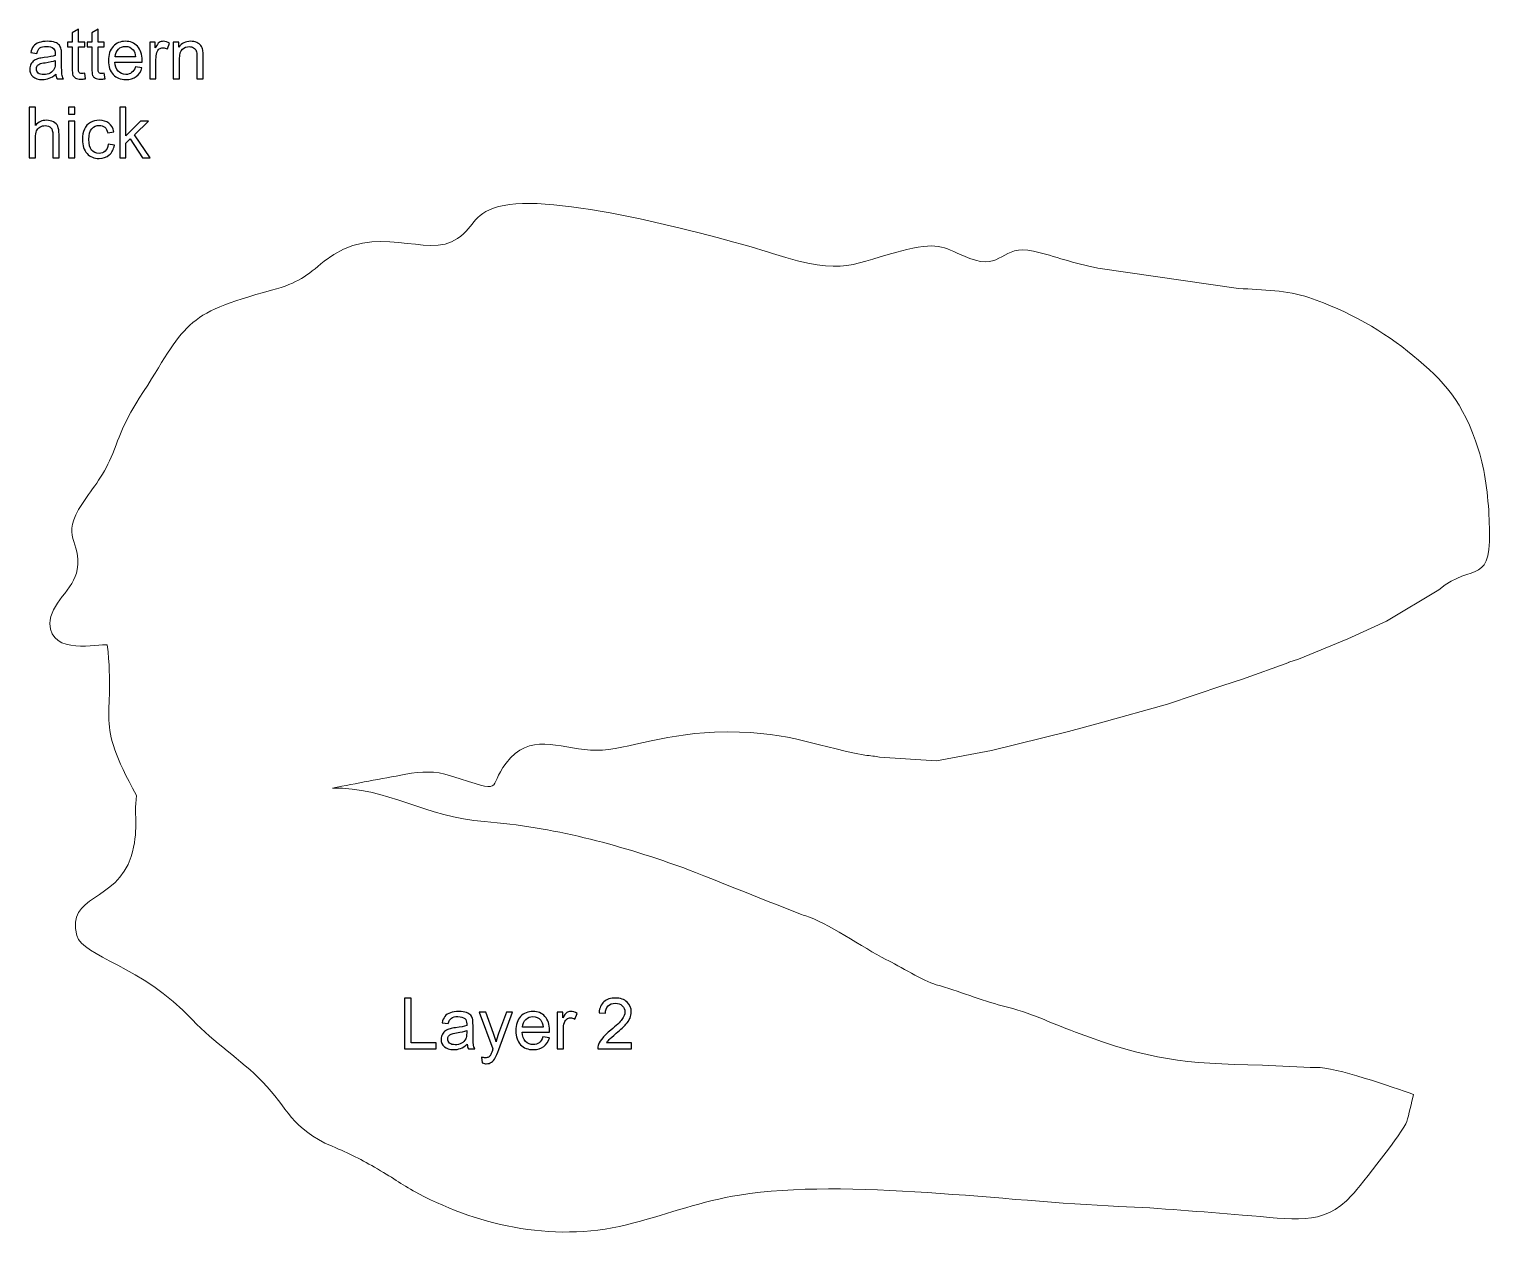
# Model space of a CAD drawing. Header units: millimetres. Extents: x -870 to 610, y 34 to 322.
# Drawn here: x -539.1 to -407.7, y 203.7 to 312.7 of the extents above; entities that cross this region are included whole.
import ezdxf

# ---------------------------------------------------------------- set-up
doc = ezdxf.new("R2010")
doc.units = ezdxf.units.MM
doc.header["$MEASUREMENT"] = 0
doc.layers.add('Layer 1', color=7, linetype='Continuous')

msp = doc.modelspace()

# ---------------------------------------------------------------- linework, layer by layer
at = {"layer": 'Layer 1'}
for points, knots in [([(-536.7029, 308.7039), (-536.9104, 308.5271), (-537.1104, 308.4033), (-537.302, 308.3303), (-537.302, 308.3303), (-537.4935, 308.2572), (-537.6988, 308.2212), (-537.919, 308.2212), (-537.919, 308.2212), (-538.2809, 308.2212), (-538.5593, 308.3091), (-538.754, 308.4858), (-538.754, 308.4858), (-538.9487, 308.6615), (-539.0461, 308.8869), (-539.0461, 309.1611), (-539.0461, 309.1611), (-539.0461, 309.3219), (-539.0091, 309.469), (-538.936, 309.6024), (-538.936, 309.6024), (-538.8619, 309.7357), (-538.7656, 309.8416), (-538.6471, 309.922), (-538.6471, 309.922), (-538.5275, 310.0024), (-538.3942, 310.0638), (-538.2449, 310.1051), (-538.2449, 310.1051), (-538.1349, 310.1337), (-537.9687, 310.1612), (-537.7475, 310.1887), (-537.7475, 310.1887), (-537.2967, 310.2416), (-536.9633, 310.3062), (-536.7506, 310.3803), (-536.7506, 310.3803), (-536.7485, 310.4565), (-536.7474, 310.5051), (-536.7474, 310.5252), (-536.7474, 310.5252), (-536.7474, 310.7517), (-536.8003, 310.9115), (-536.9061, 311.0047), (-536.9061, 311.0047), (-537.049, 311.1306), (-537.2617, 311.1931), (-537.5433, 311.1931), (-537.5433, 311.1931), (-537.8068, 311.1931), (-538.0015, 311.1465), (-538.1264, 311.0544), (-538.1264, 311.0544), (-538.2523, 310.9623), (-538.3444, 310.7994), (-538.4047, 310.5644), (-538.4047, 310.5644), (-538.4047, 310.5644), (-538.9508, 310.6406), (-538.9508, 310.6406), (-538.9508, 310.6406), (-538.9011, 310.8745), (-538.8196, 311.0639), (-538.7053, 311.2079), (-538.7053, 311.2079), (-538.591, 311.3518), (-538.4259, 311.4619), (-538.21, 311.5402), (-538.21, 311.5402), (-537.9952, 311.6174), (-537.7443, 311.6566), (-537.4607, 311.6566), (-537.4607, 311.6566), (-537.1792, 311.6566), (-536.9495, 311.6238), (-536.7728, 311.5571), (-536.7728, 311.5571), (-536.5971, 311.4904), (-536.4669, 311.4079), (-536.3844, 311.3074), (-536.3844, 311.3074), (-536.3018, 311.2068), (-536.2436, 311.0798), (-536.2098, 310.9264), (-536.2098, 310.9264), (-536.1918, 310.8311), (-536.1822, 310.6597), (-536.1822, 310.4131), (-536.1822, 310.4131), (-536.1822, 310.4131), (-536.1822, 309.6722), (-536.1822, 309.6722), (-536.1822, 309.6722), (-536.1822, 309.1547), (-536.1706, 308.8277), (-536.1473, 308.689), (-536.1473, 308.689), (-536.1251, 308.5504), (-536.0785, 308.4181), (-536.0108, 308.2911), (-536.0108, 308.2911), (-536.0108, 308.2911), (-536.595, 308.2911), (-536.595, 308.2911), (-536.595, 308.2911), (-536.6511, 308.4086), (-536.6871, 308.5462), (-536.7029, 308.7039)], [0, 0, 0, 0, 0.03571429, 0.03571429, 0.03571429, 0.03571429, 0.07142857, 0.07142857, 0.07142857, 0.07142857, 0.10714286, 0.10714286, 0.10714286, 0.10714286, 0.14285714, 0.14285714, 0.14285714, 0.14285714, 0.17857143, 0.17857143, 0.17857143, 0.17857143, 0.21428571, 0.21428571, 0.21428571, 0.21428571, 0.25, 0.25, 0.25, 0.25, 0.28571429, 0.28571429, 0.28571429, 0.28571429, 0.32142857, 0.32142857, 0.32142857, 0.32142857, 0.35714286, 0.35714286, 0.35714286, 0.35714286, 0.39285714, 0.39285714, 0.39285714, 0.39285714, 0.42857143, 0.42857143, 0.42857143, 0.42857143, 0.46428571, 0.46428571, 0.46428571, 0.46428571, 0.5, 0.5, 0.5, 0.5, 0.53571429, 0.53571429, 0.53571429, 0.53571429, 0.57142857, 0.57142857, 0.57142857, 0.57142857, 0.60714286, 0.60714286, 0.60714286, 0.60714286, 0.64285714, 0.64285714, 0.64285714, 0.64285714, 0.67857143, 0.67857143, 0.67857143, 0.67857143, 0.71428571, 0.71428571, 0.71428571, 0.71428571, 0.75, 0.75, 0.75, 0.75, 0.78571429, 0.78571429, 0.78571429, 0.78571429, 0.82142857, 0.82142857, 0.82142857, 0.82142857, 0.85714286, 0.85714286, 0.85714286, 0.85714286, 0.89285714, 0.89285714, 0.89285714, 0.89285714, 0.92857143, 0.92857143, 0.92857143, 0.92857143, 1, 1, 1, 1]), ([(-534.111, 308.7896), (-534.111, 308.7896), (-534.0348, 308.2964), (-534.0348, 308.2964), (-534.0348, 308.2964), (-534.1915, 308.2636), (-534.3322, 308.2466), (-534.455, 308.2466), (-534.455, 308.2466), (-534.6571, 308.2466), (-534.8138, 308.2784), (-534.926, 308.343), (-534.926, 308.343), (-535.0371, 308.4075), (-535.1154, 308.4911), (-535.1609, 308.5959), (-535.1609, 308.5959), (-535.2064, 308.7007), (-535.2286, 308.9208), (-535.2286, 309.2563), (-535.2286, 309.2563), (-535.2286, 309.2563), (-535.2286, 311.155), (-535.2286, 311.155), (-535.2286, 311.155), (-535.2286, 311.155), (-535.6414, 311.155), (-535.6414, 311.155), (-535.6414, 311.155), (-535.6414, 311.155), (-535.6414, 311.5868), (-535.6414, 311.5868), (-535.6414, 311.5868), (-535.6414, 311.5868), (-535.2286, 311.5868), (-535.2286, 311.5868), (-535.2286, 311.5868), (-535.2286, 311.5868), (-535.2286, 312.4017), (-535.2286, 312.4017), (-535.2286, 312.4017), (-535.2286, 312.4017), (-534.6698, 312.7372), (-534.6698, 312.7372), (-534.6698, 312.7372), (-534.6698, 312.7372), (-534.6698, 311.5868), (-534.6698, 311.5868), (-534.6698, 311.5868), (-534.6698, 311.5868), (-534.111, 311.5868), (-534.111, 311.5868), (-534.111, 311.5868), (-534.111, 311.5868), (-534.111, 311.155), (-534.111, 311.155), (-534.111, 311.155), (-534.111, 311.155), (-534.6698, 311.155), (-534.6698, 311.155), (-534.6698, 311.155), (-534.6698, 311.155), (-534.6698, 309.2246), (-534.6698, 309.2246), (-534.6698, 309.2246), (-534.6698, 309.0647), (-534.6603, 308.9621), (-534.6402, 308.9166), (-534.6402, 308.9166), (-534.6212, 308.8711), (-534.5894, 308.8351), (-534.545, 308.8076), (-534.545, 308.8076), (-534.5005, 308.7811), (-534.437, 308.7674), (-534.3545, 308.7674), (-534.3545, 308.7674), (-534.2931, 308.7674), (-534.2116, 308.7748), (-534.111, 308.7896)], [0, 0, 0, 0, 0.04761905, 0.04761905, 0.04761905, 0.04761905, 0.0952381, 0.0952381, 0.0952381, 0.0952381, 0.14285714, 0.14285714, 0.14285714, 0.14285714, 0.19047619, 0.19047619, 0.19047619, 0.19047619, 0.23809524, 0.23809524, 0.23809524, 0.23809524, 0.28571429, 0.28571429, 0.28571429, 0.28571429, 0.33333333, 0.33333333, 0.33333333, 0.33333333, 0.38095238, 0.38095238, 0.38095238, 0.38095238, 0.42857143, 0.42857143, 0.42857143, 0.42857143, 0.47619048, 0.47619048, 0.47619048, 0.47619048, 0.52380952, 0.52380952, 0.52380952, 0.52380952, 0.57142857, 0.57142857, 0.57142857, 0.57142857, 0.61904762, 0.61904762, 0.61904762, 0.61904762, 0.66666667, 0.66666667, 0.66666667, 0.66666667, 0.71428571, 0.71428571, 0.71428571, 0.71428571, 0.76190476, 0.76190476, 0.76190476, 0.76190476, 0.80952381, 0.80952381, 0.80952381, 0.80952381, 0.85714286, 0.85714286, 0.85714286, 0.85714286, 0.9047619, 0.9047619, 0.9047619, 0.9047619, 1, 1, 1, 1]), ([(-532.3468, 308.7896), (-532.3468, 308.7896), (-532.2706, 308.2964), (-532.2706, 308.2964), (-532.2706, 308.2964), (-532.4273, 308.2636), (-532.568, 308.2466), (-532.6908, 308.2466), (-532.6908, 308.2466), (-532.8929, 308.2466), (-533.0496, 308.2784), (-533.1618, 308.343), (-533.1618, 308.343), (-533.2729, 308.4075), (-533.3512, 308.4911), (-533.3967, 308.5959), (-533.3967, 308.5959), (-533.4422, 308.7007), (-533.4644, 308.9208), (-533.4644, 309.2563), (-533.4644, 309.2563), (-533.4644, 309.2563), (-533.4644, 311.155), (-533.4644, 311.155), (-533.4644, 311.155), (-533.4644, 311.155), (-533.8772, 311.155), (-533.8772, 311.155), (-533.8772, 311.155), (-533.8772, 311.155), (-533.8772, 311.5868), (-533.8772, 311.5868), (-533.8772, 311.5868), (-533.8772, 311.5868), (-533.4644, 311.5868), (-533.4644, 311.5868), (-533.4644, 311.5868), (-533.4644, 311.5868), (-533.4644, 312.4017), (-533.4644, 312.4017), (-533.4644, 312.4017), (-533.4644, 312.4017), (-532.9056, 312.7372), (-532.9056, 312.7372), (-532.9056, 312.7372), (-532.9056, 312.7372), (-532.9056, 311.5868), (-532.9056, 311.5868), (-532.9056, 311.5868), (-532.9056, 311.5868), (-532.3468, 311.5868), (-532.3468, 311.5868), (-532.3468, 311.5868), (-532.3468, 311.5868), (-532.3468, 311.155), (-532.3468, 311.155), (-532.3468, 311.155), (-532.3468, 311.155), (-532.9056, 311.155), (-532.9056, 311.155), (-532.9056, 311.155), (-532.9056, 311.155), (-532.9056, 309.2246), (-532.9056, 309.2246), (-532.9056, 309.2246), (-532.9056, 309.0647), (-532.8961, 308.9621), (-532.876, 308.9166), (-532.876, 308.9166), (-532.857, 308.8711), (-532.8252, 308.8351), (-532.7808, 308.8076), (-532.7808, 308.8076), (-532.7363, 308.7811), (-532.6728, 308.7674), (-532.5903, 308.7674), (-532.5903, 308.7674), (-532.5289, 308.7674), (-532.4474, 308.7748), (-532.3468, 308.7896)], [0, 0, 0, 0, 0.04761905, 0.04761905, 0.04761905, 0.04761905, 0.0952381, 0.0952381, 0.0952381, 0.0952381, 0.14285714, 0.14285714, 0.14285714, 0.14285714, 0.19047619, 0.19047619, 0.19047619, 0.19047619, 0.23809524, 0.23809524, 0.23809524, 0.23809524, 0.28571429, 0.28571429, 0.28571429, 0.28571429, 0.33333333, 0.33333333, 0.33333333, 0.33333333, 0.38095238, 0.38095238, 0.38095238, 0.38095238, 0.42857143, 0.42857143, 0.42857143, 0.42857143, 0.47619048, 0.47619048, 0.47619048, 0.47619048, 0.52380952, 0.52380952, 0.52380952, 0.52380952, 0.57142857, 0.57142857, 0.57142857, 0.57142857, 0.61904762, 0.61904762, 0.61904762, 0.61904762, 0.66666667, 0.66666667, 0.66666667, 0.66666667, 0.71428571, 0.71428571, 0.71428571, 0.71428571, 0.76190476, 0.76190476, 0.76190476, 0.76190476, 0.80952381, 0.80952381, 0.80952381, 0.80952381, 0.85714286, 0.85714286, 0.85714286, 0.85714286, 0.9047619, 0.9047619, 0.9047619, 0.9047619, 1, 1, 1, 1]), ([(-529.5476, 309.3579), (-529.5476, 309.3579), (-528.9697, 309.2817), (-528.9697, 309.2817), (-528.9697, 309.2817), (-529.0597, 308.9462), (-529.228, 308.6848), (-529.4735, 308.4996), (-529.4735, 308.4996), (-529.719, 308.3144), (-530.0323, 308.2212), (-530.4144, 308.2212), (-530.4144, 308.2212), (-530.8949, 308.2212), (-531.2759, 308.3694), (-531.5574, 308.6658), (-531.5574, 308.6658), (-531.8389, 308.961), (-531.9796, 309.377), (-531.9796, 309.9114), (-531.9796, 309.9114), (-531.9796, 310.4639), (-531.8378, 310.8935), (-531.5531, 311.1983), (-531.5531, 311.1983), (-531.2684, 311.5042), (-530.8991, 311.6566), (-530.4451, 311.6566), (-530.4451, 311.6566), (-530.0059, 311.6566), (-529.6471, 311.5074), (-529.3687, 311.2079), (-529.3687, 311.2079), (-529.0904, 310.9084), (-528.9507, 310.4871), (-528.9507, 309.9442), (-528.9507, 309.9442), (-528.9507, 309.9114), (-528.9518, 309.8617), (-528.9539, 309.7961), (-528.9539, 309.7961), (-528.9539, 309.7961), (-531.4081, 309.7961), (-531.4081, 309.7961), (-531.4081, 309.7961), (-531.387, 309.4352), (-531.2854, 309.1579), (-531.1012, 308.9663), (-531.1012, 308.9663), (-530.9181, 308.7748), (-530.6885, 308.6785), (-530.4144, 308.6785), (-530.4144, 308.6785), (-530.2101, 308.6785), (-530.0355, 308.7324), (-529.8916, 308.8404), (-529.8916, 308.8404), (-529.7466, 308.9483), (-529.6323, 309.1208), (-529.5476, 309.3579)], [0, 0, 0, 0, 0.0625, 0.0625, 0.0625, 0.0625, 0.125, 0.125, 0.125, 0.125, 0.1875, 0.1875, 0.1875, 0.1875, 0.25, 0.25, 0.25, 0.25, 0.3125, 0.3125, 0.3125, 0.3125, 0.375, 0.375, 0.375, 0.375, 0.4375, 0.4375, 0.4375, 0.4375, 0.5, 0.5, 0.5, 0.5, 0.5625, 0.5625, 0.5625, 0.5625, 0.625, 0.625, 0.625, 0.625, 0.6875, 0.6875, 0.6875, 0.6875, 0.75, 0.75, 0.75, 0.75, 0.8125, 0.8125, 0.8125, 0.8125, 0.875, 0.875, 0.875, 0.875, 1, 1, 1, 1]), ([(-528.2701, 308.2911), (-528.2701, 308.2911), (-528.2701, 311.5868), (-528.2701, 311.5868), (-528.2701, 311.5868), (-528.2701, 311.5868), (-527.7685, 311.5868), (-527.7685, 311.5868), (-527.7685, 311.5868), (-527.7685, 311.5868), (-527.7685, 311.0819), (-527.7685, 311.0819), (-527.7685, 311.0819), (-527.6404, 311.3158), (-527.5219, 311.4703), (-527.4129, 311.5444), (-527.4129, 311.5444), (-527.3039, 311.6196), (-527.1843, 311.6566), (-527.0541, 311.6566), (-527.0541, 311.6566), (-526.8657, 311.6566), (-526.6742, 311.5973), (-526.4794, 311.4799), (-526.4794, 311.4799), (-526.4794, 311.4799), (-526.6784, 310.9645), (-526.6784, 310.9645), (-526.6784, 310.9645), (-526.8139, 311.0407), (-526.9493, 311.0788), (-527.0848, 311.0788), (-527.0848, 311.0788), (-527.2065, 311.0788), (-527.3155, 311.0417), (-527.4118, 310.9687), (-527.4118, 310.9687), (-527.5081, 310.8957), (-527.5769, 310.7941), (-527.6182, 310.6639), (-527.6182, 310.6639), (-527.6807, 310.466), (-527.7113, 310.249), (-527.7113, 310.013), (-527.7113, 310.013), (-527.7113, 310.013), (-527.7113, 308.2911), (-527.7113, 308.2911), (-527.7113, 308.2911), (-527.7113, 308.2911), (-528.2701, 308.2911), (-528.2701, 308.2911)], [0, 0, 0, 0, 0.07142857, 0.07142857, 0.07142857, 0.07142857, 0.14285714, 0.14285714, 0.14285714, 0.14285714, 0.21428571, 0.21428571, 0.21428571, 0.21428571, 0.28571429, 0.28571429, 0.28571429, 0.28571429, 0.35714286, 0.35714286, 0.35714286, 0.35714286, 0.42857143, 0.42857143, 0.42857143, 0.42857143, 0.5, 0.5, 0.5, 0.5, 0.57142857, 0.57142857, 0.57142857, 0.57142857, 0.64285714, 0.64285714, 0.64285714, 0.64285714, 0.71428571, 0.71428571, 0.71428571, 0.71428571, 0.78571429, 0.78571429, 0.78571429, 0.78571429, 0.85714286, 0.85714286, 0.85714286, 0.85714286, 1, 1, 1, 1]), ([(-526.1492, 308.2911), (-526.1492, 308.2911), (-526.1492, 311.5868), (-526.1492, 311.5868), (-526.1492, 311.5868), (-526.1492, 311.5868), (-525.6475, 311.5868), (-525.6475, 311.5868), (-525.6475, 311.5868), (-525.6475, 311.5868), (-525.6475, 311.119), (-525.6475, 311.119), (-525.6475, 311.119), (-525.4062, 311.4777), (-525.057, 311.6566), (-524.6009, 311.6566), (-524.6009, 311.6566), (-524.4019, 311.6566), (-524.2199, 311.6206), (-524.0537, 311.5497), (-524.0537, 311.5497), (-523.8875, 311.4788), (-523.7627, 311.3846), (-523.6801, 311.2693), (-523.6801, 311.2693), (-523.5976, 311.1539), (-523.5393, 311.0163), (-523.5065, 310.8576), (-523.5065, 310.8576), (-523.4864, 310.7538), (-523.4758, 310.5729), (-523.4758, 310.3146), (-523.4758, 310.3146), (-523.4758, 310.3146), (-523.4758, 308.2911), (-523.4758, 308.2911), (-523.4758, 308.2911), (-523.4758, 308.2911), (-524.0346, 308.2911), (-524.0346, 308.2911), (-524.0346, 308.2911), (-524.0346, 308.2911), (-524.0346, 310.2935), (-524.0346, 310.2935), (-524.0346, 310.2935), (-524.0346, 310.521), (-524.0558, 310.6914), (-524.0992, 310.8036), (-524.0992, 310.8036), (-524.1426, 310.9158), (-524.2199, 311.0057), (-524.3299, 311.0735), (-524.3299, 311.0735), (-524.44, 311.1401), (-524.5702, 311.174), (-524.7183, 311.174), (-524.7183, 311.174), (-524.9554, 311.174), (-525.1597, 311.0989), (-525.3322, 310.9475), (-525.3322, 310.9475), (-525.5047, 310.7972), (-525.5904, 310.5104), (-525.5904, 310.0892), (-525.5904, 310.0892), (-525.5904, 310.0892), (-525.5904, 308.2911), (-525.5904, 308.2911), (-525.5904, 308.2911), (-525.5904, 308.2911), (-526.1492, 308.2911), (-526.1492, 308.2911)], [0, 0, 0, 0, 0.05263158, 0.05263158, 0.05263158, 0.05263158, 0.10526316, 0.10526316, 0.10526316, 0.10526316, 0.15789474, 0.15789474, 0.15789474, 0.15789474, 0.21052632, 0.21052632, 0.21052632, 0.21052632, 0.26315789, 0.26315789, 0.26315789, 0.26315789, 0.31578947, 0.31578947, 0.31578947, 0.31578947, 0.36842105, 0.36842105, 0.36842105, 0.36842105, 0.42105263, 0.42105263, 0.42105263, 0.42105263, 0.47368421, 0.47368421, 0.47368421, 0.47368421, 0.52631579, 0.52631579, 0.52631579, 0.52631579, 0.57894737, 0.57894737, 0.57894737, 0.57894737, 0.63157895, 0.63157895, 0.63157895, 0.63157895, 0.68421053, 0.68421053, 0.68421053, 0.68421053, 0.73684211, 0.73684211, 0.73684211, 0.73684211, 0.78947368, 0.78947368, 0.78947368, 0.78947368, 0.84210526, 0.84210526, 0.84210526, 0.84210526, 0.89473684, 0.89473684, 0.89473684, 0.89473684, 1, 1, 1, 1]), ([(-531.3764, 310.2533), (-531.3764, 310.2533), (-529.5412, 310.2533), (-529.5412, 310.2533), (-529.5412, 310.2533), (-529.5656, 310.5305), (-529.6365, 310.738), (-529.7519, 310.8766), (-529.7519, 310.8766), (-529.9286, 311.0915), (-530.1593, 311.1994), (-530.4419, 311.1994), (-530.4419, 311.1994), (-530.698, 311.1994), (-530.9128, 311.1137), (-531.0875, 310.9422), (-531.0875, 310.9422), (-531.261, 310.7708), (-531.3573, 310.5411), (-531.3764, 310.2533)], [0, 0, 0, 0, 0.16666667, 0.16666667, 0.16666667, 0.16666667, 0.33333333, 0.33333333, 0.33333333, 0.33333333, 0.5, 0.5, 0.5, 0.5, 0.66666667, 0.66666667, 0.66666667, 0.66666667, 1, 1, 1, 1]), ([(-536.7474, 309.9421), (-536.9506, 309.8596), (-537.2554, 309.7897), (-537.6618, 309.7326), (-537.6618, 309.7326), (-537.8925, 309.6997), (-538.0555, 309.6627), (-538.1507, 309.6214), (-538.1507, 309.6214), (-538.246, 309.5802), (-538.319, 309.5198), (-538.3709, 309.4415), (-538.3709, 309.4415), (-538.4227, 309.3621), (-538.4492, 309.2743), (-538.4492, 309.1769), (-538.4492, 309.1769), (-538.4492, 309.0298), (-538.3931, 308.906), (-538.2799, 308.8076), (-538.2799, 308.8076), (-538.1666, 308.7091), (-538.0015, 308.6594), (-537.7846, 308.6594), (-537.7846, 308.6594), (-537.5697, 308.6594), (-537.3782, 308.706), (-537.2099, 308.8002), (-537.2099, 308.8002), (-537.0427, 308.8933), (-536.9188, 309.0214), (-536.8405, 309.1833), (-536.8405, 309.1833), (-536.7802, 309.3092), (-536.7506, 309.4944), (-536.7506, 309.7389), (-536.7506, 309.7389), (-536.7506, 309.7389), (-536.7474, 309.9421), (-536.7474, 309.9421)], [0, 0, 0, 0, 0.09090909, 0.09090909, 0.09090909, 0.09090909, 0.18181818, 0.18181818, 0.18181818, 0.18181818, 0.27272727, 0.27272727, 0.27272727, 0.27272727, 0.36363636, 0.36363636, 0.36363636, 0.36363636, 0.45454545, 0.45454545, 0.45454545, 0.45454545, 0.54545455, 0.54545455, 0.54545455, 0.54545455, 0.63636364, 0.63636364, 0.63636364, 0.63636364, 0.72727273, 0.72727273, 0.72727273, 0.72727273, 0.81818182, 0.81818182, 0.81818182, 0.81818182, 1, 1, 1, 1]), ([(-539.0864, 301.1972), (-539.0864, 301.1972), (-539.0864, 305.7438), (-539.0864, 305.7438), (-539.0864, 305.7438), (-539.0864, 305.7438), (-538.5276, 305.7438), (-538.5276, 305.7438), (-538.5276, 305.7438), (-538.5276, 305.7438), (-538.5276, 304.1076), (-538.5276, 304.1076), (-538.5276, 304.1076), (-538.2683, 304.4114), (-537.9413, 304.5627), (-537.5455, 304.5627), (-537.5455, 304.5627), (-537.3031, 304.5627), (-537.0925, 304.5151), (-536.9126, 304.4188), (-536.9126, 304.4188), (-536.7337, 304.3225), (-536.6057, 304.1902), (-536.5284, 304.0208), (-536.5284, 304.0208), (-536.4511, 303.8515), (-536.413, 303.6049), (-536.413, 303.2832), (-536.413, 303.2832), (-536.413, 303.2832), (-536.413, 301.1972), (-536.413, 301.1972), (-536.413, 301.1972), (-536.413, 301.1972), (-536.9718, 301.1972), (-536.9718, 301.1972), (-536.9718, 301.1972), (-536.9718, 301.1972), (-536.9718, 303.2811), (-536.9718, 303.2811), (-536.9718, 303.2811), (-536.9718, 303.5594), (-537.0322, 303.7626), (-537.1518, 303.8896), (-537.1518, 303.8896), (-537.2724, 304.0166), (-537.4417, 304.0801), (-537.6619, 304.0801), (-537.6619, 304.0801), (-537.8259, 304.0801), (-537.9804, 304.0378), (-538.1254, 303.952), (-538.1254, 303.952), (-538.2704, 303.8663), (-538.3731, 303.7499), (-538.4355, 303.6028), (-538.4355, 303.6028), (-538.4969, 303.4567), (-538.5276, 303.2546), (-538.5276, 302.9964), (-538.5276, 302.9964), (-538.5276, 302.9964), (-538.5276, 301.1972), (-538.5276, 301.1972), (-538.5276, 301.1972), (-538.5276, 301.1972), (-539.0864, 301.1972), (-539.0864, 301.1972)], [0, 0, 0, 0, 0.05555556, 0.05555556, 0.05555556, 0.05555556, 0.11111111, 0.11111111, 0.11111111, 0.11111111, 0.16666667, 0.16666667, 0.16666667, 0.16666667, 0.22222222, 0.22222222, 0.22222222, 0.22222222, 0.27777778, 0.27777778, 0.27777778, 0.27777778, 0.33333333, 0.33333333, 0.33333333, 0.33333333, 0.38888889, 0.38888889, 0.38888889, 0.38888889, 0.44444444, 0.44444444, 0.44444444, 0.44444444, 0.5, 0.5, 0.5, 0.5, 0.55555556, 0.55555556, 0.55555556, 0.55555556, 0.61111111, 0.61111111, 0.61111111, 0.61111111, 0.66666667, 0.66666667, 0.66666667, 0.66666667, 0.72222222, 0.72222222, 0.72222222, 0.72222222, 0.77777778, 0.77777778, 0.77777778, 0.77777778, 0.83333333, 0.83333333, 0.83333333, 0.83333333, 0.88888889, 0.88888889, 0.88888889, 0.88888889, 1, 1, 1, 1]), ([(-535.5547, 305.1088), (-535.5547, 305.1088), (-535.5547, 305.7438), (-535.5547, 305.7438), (-535.5547, 305.7438), (-535.5547, 305.7438), (-534.9959, 305.7438), (-534.9959, 305.7438), (-534.9959, 305.7438), (-534.9959, 305.7438), (-534.9959, 305.1088), (-534.9959, 305.1088), (-534.9959, 305.1088), (-534.9959, 305.1088), (-535.5547, 305.1088), (-535.5547, 305.1088)], [0, 0, 0, 0, 0.2, 0.2, 0.2, 0.2, 0.4, 0.4, 0.4, 0.4, 0.6, 0.6, 0.6, 0.6, 1, 1, 1, 1]), ([(-530.9668, 301.1972), (-530.9668, 301.1972), (-530.9668, 305.7438), (-530.9668, 305.7438), (-530.9668, 305.7438), (-530.9668, 305.7438), (-530.408, 305.7438), (-530.408, 305.7438), (-530.408, 305.7438), (-530.408, 305.7438), (-530.408, 303.1541), (-530.408, 303.1541), (-530.408, 303.1541), (-530.408, 303.1541), (-529.0872, 304.4929), (-529.0872, 304.4929), (-529.0872, 304.4929), (-529.0872, 304.4929), (-528.3654, 304.4929), (-528.3654, 304.4929), (-528.3654, 304.4929), (-528.3654, 304.4929), (-529.6227, 303.2684), (-529.6227, 303.2684), (-529.6227, 303.2684), (-529.6227, 303.2684), (-528.2384, 301.1972), (-528.2384, 301.1972), (-528.2384, 301.1972), (-528.2384, 301.1972), (-528.9263, 301.1972), (-528.9263, 301.1972), (-528.9263, 301.1972), (-528.9263, 301.1972), (-530.0206, 302.881), (-530.0206, 302.881), (-530.0206, 302.881), (-530.0206, 302.881), (-530.408, 302.5042), (-530.408, 302.5042), (-530.408, 302.5042), (-530.408, 302.5042), (-530.408, 301.1972), (-530.408, 301.1972), (-530.408, 301.1972), (-530.408, 301.1972), (-530.9668, 301.1972), (-530.9668, 301.1972)], [0, 0, 0, 0, 0.07692308, 0.07692308, 0.07692308, 0.07692308, 0.15384615, 0.15384615, 0.15384615, 0.15384615, 0.23076923, 0.23076923, 0.23076923, 0.23076923, 0.30769231, 0.30769231, 0.30769231, 0.30769231, 0.38461538, 0.38461538, 0.38461538, 0.38461538, 0.46153846, 0.46153846, 0.46153846, 0.46153846, 0.53846154, 0.53846154, 0.53846154, 0.53846154, 0.61538462, 0.61538462, 0.61538462, 0.61538462, 0.69230769, 0.69230769, 0.69230769, 0.69230769, 0.76923077, 0.76923077, 0.76923077, 0.76923077, 0.84615385, 0.84615385, 0.84615385, 0.84615385, 1, 1, 1, 1]), ([(-535.5547, 301.1972), (-535.5547, 301.1972), (-535.5547, 304.4929), (-535.5547, 304.4929), (-535.5547, 304.4929), (-535.5547, 304.4929), (-534.9959, 304.4929), (-534.9959, 304.4929), (-534.9959, 304.4929), (-534.9959, 304.4929), (-534.9959, 301.1972), (-534.9959, 301.1972), (-534.9959, 301.1972), (-534.9959, 301.1972), (-535.5547, 301.1972), (-535.5547, 301.1972)], [0, 0, 0, 0, 0.2, 0.2, 0.2, 0.2, 0.4, 0.4, 0.4, 0.4, 0.6, 0.6, 0.6, 0.6, 1, 1, 1, 1]), ([(-531.9912, 302.4037), (-531.9912, 302.4037), (-531.4451, 302.3275), (-531.4451, 302.3275), (-531.4451, 302.3275), (-531.5055, 301.9518), (-531.6579, 301.6586), (-531.9045, 301.4459), (-531.9045, 301.4459), (-532.1511, 301.2332), (-532.4548, 301.1273), (-532.8136, 301.1273), (-532.8136, 301.1273), (-533.2634, 301.1273), (-533.6253, 301.2745), (-533.8984, 301.5687), (-533.8984, 301.5687), (-534.1725, 301.8629), (-534.309, 302.2841), (-534.309, 302.8323), (-534.309, 302.8323), (-534.309, 303.1879), (-534.2497, 303.498), (-534.1323, 303.7647), (-534.1323, 303.7647), (-534.0148, 304.0304), (-533.8359, 304.2304), (-533.5946, 304.3627), (-533.5946, 304.3627), (-533.3544, 304.496), (-533.093, 304.5627), (-532.8093, 304.5627), (-532.8093, 304.5627), (-532.4527, 304.5627), (-532.1595, 304.4727), (-531.933, 304.2918), (-531.933, 304.2918), (-531.7055, 304.1108), (-531.5594, 303.8536), (-531.4959, 303.5213), (-531.4959, 303.5213), (-531.4959, 303.5213), (-532.0357, 303.4388), (-532.0357, 303.4388), (-532.0357, 303.4388), (-532.0876, 303.6599), (-532.1786, 303.8261), (-532.3109, 303.9383), (-532.3109, 303.9383), (-532.4421, 304.0494), (-532.6008, 304.1055), (-532.7871, 304.1055), (-532.7871, 304.1055), (-533.0686, 304.1055), (-533.2972, 304.005), (-533.474, 303.8039), (-533.474, 303.8039), (-533.6497, 303.6017), (-533.7375, 303.2842), (-533.7375, 302.8482), (-533.7375, 302.8482), (-533.7375, 302.4058), (-533.6528, 302.0851), (-533.4835, 301.8851), (-533.4835, 301.8851), (-533.3131, 301.6851), (-533.0919, 301.5846), (-532.8199, 301.5846), (-532.8199, 301.5846), (-532.5998, 301.5846), (-532.4167, 301.6512), (-532.2706, 301.7856), (-532.2706, 301.7856), (-532.1235, 301.919), (-532.0304, 302.1254), (-531.9912, 302.4037)], [0, 0, 0, 0, 0.05, 0.05, 0.05, 0.05, 0.1, 0.1, 0.1, 0.1, 0.15, 0.15, 0.15, 0.15, 0.2, 0.2, 0.2, 0.2, 0.25, 0.25, 0.25, 0.25, 0.3, 0.3, 0.3, 0.3, 0.35, 0.35, 0.35, 0.35, 0.4, 0.4, 0.4, 0.4, 0.45, 0.45, 0.45, 0.45, 0.5, 0.5, 0.5, 0.5, 0.55, 0.55, 0.55, 0.55, 0.6, 0.6, 0.6, 0.6, 0.65, 0.65, 0.65, 0.65, 0.7, 0.7, 0.7, 0.7, 0.75, 0.75, 0.75, 0.75, 0.8, 0.8, 0.8, 0.8, 0.85, 0.85, 0.85, 0.85, 0.9, 0.9, 0.9, 0.9, 1, 1, 1, 1]), ([(-505.3984, 221.1551), (-505.3984, 221.1551), (-505.3984, 225.7017), (-505.3984, 225.7017), (-505.3984, 225.7017), (-505.3984, 225.7017), (-504.7952, 225.7017), (-504.7952, 225.7017), (-504.7952, 225.7017), (-504.7952, 225.7017), (-504.7952, 221.6885), (-504.7952, 221.6885), (-504.7952, 221.6885), (-504.7952, 221.6885), (-502.56, 221.6885), (-502.56, 221.6885), (-502.56, 221.6885), (-502.56, 221.6885), (-502.56, 221.1551), (-502.56, 221.1551), (-502.56, 221.1551), (-502.56, 221.1551), (-505.3984, 221.1551), (-505.3984, 221.1551)], [0, 0, 0, 0, 0.14285714, 0.14285714, 0.14285714, 0.14285714, 0.28571429, 0.28571429, 0.28571429, 0.28571429, 0.42857143, 0.42857143, 0.42857143, 0.42857143, 0.57142857, 0.57142857, 0.57142857, 0.57142857, 0.71428571, 0.71428571, 0.71428571, 0.71428571, 1, 1, 1, 1]), ([(-485.019, 221.6885), (-485.019, 221.6885), (-485.019, 221.1551), (-485.019, 221.1551), (-485.019, 221.1551), (-485.019, 221.1551), (-488.0289, 221.1551), (-488.0289, 221.1551), (-488.0289, 221.1551), (-488.0332, 221.2895), (-488.011, 221.4186), (-487.9633, 221.5435), (-487.9633, 221.5435), (-487.8861, 221.7478), (-487.7622, 221.9499), (-487.5919, 222.1478), (-487.5919, 222.1478), (-487.4215, 222.3457), (-487.178, 222.5743), (-486.8616, 222.8336), (-486.8616, 222.8336), (-486.3695, 223.239), (-486.035, 223.5596), (-485.8604, 223.7967), (-485.8604, 223.7967), (-485.6847, 224.0338), (-485.5969, 224.2581), (-485.5969, 224.4698), (-485.5969, 224.4698), (-485.5969, 224.691), (-485.6763, 224.8773), (-485.835, 225.0297), (-485.835, 225.0297), (-485.9938, 225.181), (-486.2012, 225.2572), (-486.4563, 225.2572), (-486.4563, 225.2572), (-486.7261, 225.2572), (-486.942, 225.1768), (-487.104, 225.0159), (-487.104, 225.0159), (-487.2659, 224.8561), (-487.3474, 224.6338), (-487.3495, 224.3492), (-487.3495, 224.3492), (-487.3495, 224.3492), (-487.921, 224.4063), (-487.921, 224.4063), (-487.921, 224.4063), (-487.8818, 224.8339), (-487.7337, 225.1598), (-487.4776, 225.3842), (-487.4776, 225.3842), (-487.2204, 225.6086), (-486.8764, 225.7208), (-486.4436, 225.7208), (-486.4436, 225.7208), (-486.0075, 225.7208), (-485.6615, 225.6001), (-485.4075, 225.3577), (-485.4075, 225.3577), (-485.1524, 225.1154), (-485.0254, 224.8148), (-485.0254, 224.4571), (-485.0254, 224.4571), (-485.0254, 224.2751), (-485.0624, 224.0962), (-485.1376, 223.9205), (-485.1376, 223.9205), (-485.2117, 223.7438), (-485.3355, 223.5586), (-485.508, 223.3638), (-485.508, 223.3638), (-485.6816, 223.1702), (-485.9684, 222.9024), (-486.3684, 222.5637), (-486.3684, 222.5637), (-486.7039, 222.2822), (-486.9198, 222.0917), (-487.0151, 221.9912), (-487.0151, 221.9912), (-487.1103, 221.8906), (-487.1886, 221.7901), (-487.2511, 221.6885), (-487.2511, 221.6885), (-487.2511, 221.6885), (-485.019, 221.6885), (-485.019, 221.6885)], [0, 0, 0, 0, 0.04347826, 0.04347826, 0.04347826, 0.04347826, 0.08695652, 0.08695652, 0.08695652, 0.08695652, 0.13043478, 0.13043478, 0.13043478, 0.13043478, 0.17391304, 0.17391304, 0.17391304, 0.17391304, 0.2173913, 0.2173913, 0.2173913, 0.2173913, 0.26086957, 0.26086957, 0.26086957, 0.26086957, 0.30434783, 0.30434783, 0.30434783, 0.30434783, 0.34782609, 0.34782609, 0.34782609, 0.34782609, 0.39130435, 0.39130435, 0.39130435, 0.39130435, 0.43478261, 0.43478261, 0.43478261, 0.43478261, 0.47826087, 0.47826087, 0.47826087, 0.47826087, 0.52173913, 0.52173913, 0.52173913, 0.52173913, 0.56521739, 0.56521739, 0.56521739, 0.56521739, 0.60869565, 0.60869565, 0.60869565, 0.60869565, 0.65217391, 0.65217391, 0.65217391, 0.65217391, 0.69565217, 0.69565217, 0.69565217, 0.69565217, 0.73913043, 0.73913043, 0.73913043, 0.73913043, 0.7826087, 0.7826087, 0.7826087, 0.7826087, 0.82608696, 0.82608696, 0.82608696, 0.82608696, 0.86956522, 0.86956522, 0.86956522, 0.86956522, 0.91304348, 0.91304348, 0.91304348, 0.91304348, 1, 1, 1, 1]), ([(-499.7585, 221.5679), (-499.966, 221.3911), (-500.166, 221.2673), (-500.3576, 221.1943), (-500.3576, 221.1943), (-500.5491, 221.1212), (-500.7544, 221.0852), (-500.9746, 221.0852), (-500.9746, 221.0852), (-501.3365, 221.0852), (-501.6149, 221.1731), (-501.8096, 221.3498), (-501.8096, 221.3498), (-502.0043, 221.5255), (-502.1017, 221.7509), (-502.1017, 222.0251), (-502.1017, 222.0251), (-502.1017, 222.1859), (-502.0647, 222.333), (-501.9916, 222.4664), (-501.9916, 222.4664), (-501.9175, 222.5997), (-501.8212, 222.7056), (-501.7027, 222.786), (-501.7027, 222.786), (-501.5831, 222.8664), (-501.4498, 222.9278), (-501.3005, 222.9691), (-501.3005, 222.9691), (-501.1905, 222.9977), (-501.0243, 223.0252), (-500.8031, 223.0527), (-500.8031, 223.0527), (-500.3523, 223.1056), (-500.0189, 223.1702), (-499.8062, 223.2443), (-499.8062, 223.2443), (-499.8041, 223.3205), (-499.803, 223.3691), (-499.803, 223.3892), (-499.803, 223.3892), (-499.803, 223.6157), (-499.8559, 223.7755), (-499.9617, 223.8687), (-499.9617, 223.8687), (-500.1046, 223.9946), (-500.3173, 224.0571), (-500.5989, 224.0571), (-500.5989, 224.0571), (-500.8624, 224.0571), (-501.0571, 224.0105), (-501.182, 223.9184), (-501.182, 223.9184), (-501.3079, 223.8263), (-501.4, 223.6634), (-501.4603, 223.4284), (-501.4603, 223.4284), (-501.4603, 223.4284), (-502.0064, 223.5046), (-502.0064, 223.5046), (-502.0064, 223.5046), (-501.9567, 223.7385), (-501.8752, 223.9279), (-501.7609, 224.0719), (-501.7609, 224.0719), (-501.6466, 224.2158), (-501.4815, 224.3259), (-501.2656, 224.4042), (-501.2656, 224.4042), (-501.0508, 224.4814), (-500.7999, 224.5206), (-500.5163, 224.5206), (-500.5163, 224.5206), (-500.2348, 224.5206), (-500.0051, 224.4878), (-499.8284, 224.4211), (-499.8284, 224.4211), (-499.6527, 224.3544), (-499.5225, 224.2719), (-499.44, 224.1714), (-499.44, 224.1714), (-499.3574, 224.0708), (-499.2992, 223.9438), (-499.2654, 223.7904), (-499.2654, 223.7904), (-499.2474, 223.6951), (-499.2378, 223.5237), (-499.2378, 223.2771), (-499.2378, 223.2771), (-499.2378, 223.2771), (-499.2378, 222.5362), (-499.2378, 222.5362), (-499.2378, 222.5362), (-499.2378, 222.0187), (-499.2262, 221.6917), (-499.2029, 221.553), (-499.2029, 221.553), (-499.1807, 221.4144), (-499.1341, 221.2821), (-499.0664, 221.1551), (-499.0664, 221.1551), (-499.0664, 221.1551), (-499.6506, 221.1551), (-499.6506, 221.1551), (-499.6506, 221.1551), (-499.7067, 221.2726), (-499.7427, 221.4102), (-499.7585, 221.5679)], [0, 0, 0, 0, 0.03571429, 0.03571429, 0.03571429, 0.03571429, 0.07142857, 0.07142857, 0.07142857, 0.07142857, 0.10714286, 0.10714286, 0.10714286, 0.10714286, 0.14285714, 0.14285714, 0.14285714, 0.14285714, 0.17857143, 0.17857143, 0.17857143, 0.17857143, 0.21428571, 0.21428571, 0.21428571, 0.21428571, 0.25, 0.25, 0.25, 0.25, 0.28571429, 0.28571429, 0.28571429, 0.28571429, 0.32142857, 0.32142857, 0.32142857, 0.32142857, 0.35714286, 0.35714286, 0.35714286, 0.35714286, 0.39285714, 0.39285714, 0.39285714, 0.39285714, 0.42857143, 0.42857143, 0.42857143, 0.42857143, 0.46428571, 0.46428571, 0.46428571, 0.46428571, 0.5, 0.5, 0.5, 0.5, 0.53571429, 0.53571429, 0.53571429, 0.53571429, 0.57142857, 0.57142857, 0.57142857, 0.57142857, 0.60714286, 0.60714286, 0.60714286, 0.60714286, 0.64285714, 0.64285714, 0.64285714, 0.64285714, 0.67857143, 0.67857143, 0.67857143, 0.67857143, 0.71428571, 0.71428571, 0.71428571, 0.71428571, 0.75, 0.75, 0.75, 0.75, 0.78571429, 0.78571429, 0.78571429, 0.78571429, 0.82142857, 0.82142857, 0.82142857, 0.82142857, 0.85714286, 0.85714286, 0.85714286, 0.85714286, 0.89285714, 0.89285714, 0.89285714, 0.89285714, 0.92857143, 0.92857143, 0.92857143, 0.92857143, 1, 1, 1, 1]), ([(-498.4049, 219.8883), (-498.4049, 219.8883), (-498.4684, 220.4047), (-498.4684, 220.4047), (-498.4684, 220.4047), (-498.3456, 220.3719), (-498.2398, 220.355), (-498.1488, 220.355), (-498.1488, 220.355), (-498.0239, 220.355), (-497.9244, 220.3762), (-497.8503, 220.4174), (-497.8503, 220.4174), (-497.7752, 220.4587), (-497.7138, 220.5169), (-497.6662, 220.591), (-497.6662, 220.591), (-497.6313, 220.6471), (-497.5741, 220.7857), (-497.4958, 221.008), (-497.4958, 221.008), (-497.4852, 221.0387), (-497.4693, 221.0842), (-497.446, 221.1445), (-497.446, 221.1445), (-497.446, 221.1445), (-498.697, 224.4508), (-498.697, 224.4508), (-498.697, 224.4508), (-498.697, 224.4508), (-498.1001, 224.4508), (-498.1001, 224.4508), (-498.1001, 224.4508), (-498.1001, 224.4508), (-497.4122, 222.5479), (-497.4122, 222.5479), (-497.4122, 222.5479), (-497.3222, 222.3076), (-497.2428, 222.0536), (-497.1719, 221.7869), (-497.1719, 221.7869), (-497.1074, 222.0378), (-497.0312, 222.2854), (-496.9423, 222.5288), (-496.9423, 222.5288), (-496.9423, 222.5288), (-496.2395, 224.4508), (-496.2395, 224.4508), (-496.2395, 224.4508), (-496.2395, 224.4508), (-495.6818, 224.4508), (-495.6818, 224.4508), (-495.6818, 224.4508), (-495.6818, 224.4508), (-496.9275, 221.0979), (-496.9275, 221.0979), (-496.9275, 221.0979), (-497.0619, 220.7371), (-497.1666, 220.4894), (-497.2418, 220.3529), (-497.2418, 220.3529), (-497.3413, 220.1698), (-497.4556, 220.0354), (-497.5836, 219.9497), (-497.5836, 219.9497), (-497.7127, 219.8639), (-497.8662, 219.8216), (-498.044, 219.8216), (-498.044, 219.8216), (-498.152, 219.8216), (-498.2726, 219.8438), (-498.4049, 219.8883)], [0, 0, 0, 0, 0.05263158, 0.05263158, 0.05263158, 0.05263158, 0.10526316, 0.10526316, 0.10526316, 0.10526316, 0.15789474, 0.15789474, 0.15789474, 0.15789474, 0.21052632, 0.21052632, 0.21052632, 0.21052632, 0.26315789, 0.26315789, 0.26315789, 0.26315789, 0.31578947, 0.31578947, 0.31578947, 0.31578947, 0.36842105, 0.36842105, 0.36842105, 0.36842105, 0.42105263, 0.42105263, 0.42105263, 0.42105263, 0.47368421, 0.47368421, 0.47368421, 0.47368421, 0.52631579, 0.52631579, 0.52631579, 0.52631579, 0.57894737, 0.57894737, 0.57894737, 0.57894737, 0.63157895, 0.63157895, 0.63157895, 0.63157895, 0.68421053, 0.68421053, 0.68421053, 0.68421053, 0.73684211, 0.73684211, 0.73684211, 0.73684211, 0.78947368, 0.78947368, 0.78947368, 0.78947368, 0.84210526, 0.84210526, 0.84210526, 0.84210526, 0.89473684, 0.89473684, 0.89473684, 0.89473684, 1, 1, 1, 1]), ([(-492.9566, 222.2219), (-492.9566, 222.2219), (-492.3787, 222.1457), (-492.3787, 222.1457), (-492.3787, 222.1457), (-492.4687, 221.8102), (-492.637, 221.5488), (-492.8825, 221.3636), (-492.8825, 221.3636), (-493.128, 221.1784), (-493.4413, 221.0852), (-493.8234, 221.0852), (-493.8234, 221.0852), (-494.3039, 221.0852), (-494.6849, 221.2334), (-494.9664, 221.5298), (-494.9664, 221.5298), (-495.2479, 221.825), (-495.3886, 222.241), (-495.3886, 222.7754), (-495.3886, 222.7754), (-495.3886, 223.3279), (-495.2468, 223.7575), (-494.9621, 224.0623), (-494.9621, 224.0623), (-494.6774, 224.3682), (-494.3081, 224.5206), (-493.8541, 224.5206), (-493.8541, 224.5206), (-493.4149, 224.5206), (-493.0561, 224.3714), (-492.7777, 224.0719), (-492.7777, 224.0719), (-492.4994, 223.7724), (-492.3597, 223.3511), (-492.3597, 222.8082), (-492.3597, 222.8082), (-492.3597, 222.7754), (-492.3608, 222.7257), (-492.3629, 222.6601), (-492.3629, 222.6601), (-492.3629, 222.6601), (-494.8171, 222.6601), (-494.8171, 222.6601), (-494.8171, 222.6601), (-494.796, 222.2992), (-494.6944, 222.0219), (-494.5102, 221.8303), (-494.5102, 221.8303), (-494.3271, 221.6388), (-494.0975, 221.5425), (-493.8234, 221.5425), (-493.8234, 221.5425), (-493.6191, 221.5425), (-493.4445, 221.5964), (-493.3006, 221.7044), (-493.3006, 221.7044), (-493.1556, 221.8123), (-493.0413, 221.9848), (-492.9566, 222.2219)], [0, 0, 0, 0, 0.0625, 0.0625, 0.0625, 0.0625, 0.125, 0.125, 0.125, 0.125, 0.1875, 0.1875, 0.1875, 0.1875, 0.25, 0.25, 0.25, 0.25, 0.3125, 0.3125, 0.3125, 0.3125, 0.375, 0.375, 0.375, 0.375, 0.4375, 0.4375, 0.4375, 0.4375, 0.5, 0.5, 0.5, 0.5, 0.5625, 0.5625, 0.5625, 0.5625, 0.625, 0.625, 0.625, 0.625, 0.6875, 0.6875, 0.6875, 0.6875, 0.75, 0.75, 0.75, 0.75, 0.8125, 0.8125, 0.8125, 0.8125, 0.875, 0.875, 0.875, 0.875, 1, 1, 1, 1]), ([(-494.7854, 223.1173), (-494.7854, 223.1173), (-492.9502, 223.1173), (-492.9502, 223.1173), (-492.9502, 223.1173), (-492.9746, 223.3945), (-493.0455, 223.602), (-493.1609, 223.7406), (-493.1609, 223.7406), (-493.3376, 223.9555), (-493.5683, 224.0634), (-493.8509, 224.0634), (-493.8509, 224.0634), (-494.107, 224.0634), (-494.3218, 223.9777), (-494.4965, 223.8062), (-494.4965, 223.8062), (-494.67, 223.6348), (-494.7663, 223.4051), (-494.7854, 223.1173)], [0, 0, 0, 0, 0.16666667, 0.16666667, 0.16666667, 0.16666667, 0.33333333, 0.33333333, 0.33333333, 0.33333333, 0.5, 0.5, 0.5, 0.5, 0.66666667, 0.66666667, 0.66666667, 0.66666667, 1, 1, 1, 1]), ([(-491.6791, 221.1551), (-491.6791, 221.1551), (-491.6791, 224.4508), (-491.6791, 224.4508), (-491.6791, 224.4508), (-491.6791, 224.4508), (-491.1775, 224.4508), (-491.1775, 224.4508), (-491.1775, 224.4508), (-491.1775, 224.4508), (-491.1775, 223.9459), (-491.1775, 223.9459), (-491.1775, 223.9459), (-491.0494, 224.1798), (-490.9309, 224.3343), (-490.8219, 224.4084), (-490.8219, 224.4084), (-490.7129, 224.4836), (-490.5933, 224.5206), (-490.4631, 224.5206), (-490.4631, 224.5206), (-490.2747, 224.5206), (-490.0832, 224.4613), (-489.8884, 224.3439), (-489.8884, 224.3439), (-489.8884, 224.3439), (-490.0874, 223.8285), (-490.0874, 223.8285), (-490.0874, 223.8285), (-490.2229, 223.9047), (-490.3583, 223.9428), (-490.4938, 223.9428), (-490.4938, 223.9428), (-490.6155, 223.9428), (-490.7245, 223.9057), (-490.8208, 223.8327), (-490.8208, 223.8327), (-490.9171, 223.7597), (-490.9859, 223.6581), (-491.0272, 223.5279), (-491.0272, 223.5279), (-491.0897, 223.33), (-491.1203, 223.113), (-491.1203, 222.877), (-491.1203, 222.877), (-491.1203, 222.877), (-491.1203, 221.1551), (-491.1203, 221.1551), (-491.1203, 221.1551), (-491.1203, 221.1551), (-491.6791, 221.1551), (-491.6791, 221.1551)], [0, 0, 0, 0, 0.07142857, 0.07142857, 0.07142857, 0.07142857, 0.14285714, 0.14285714, 0.14285714, 0.14285714, 0.21428571, 0.21428571, 0.21428571, 0.21428571, 0.28571429, 0.28571429, 0.28571429, 0.28571429, 0.35714286, 0.35714286, 0.35714286, 0.35714286, 0.42857143, 0.42857143, 0.42857143, 0.42857143, 0.5, 0.5, 0.5, 0.5, 0.57142857, 0.57142857, 0.57142857, 0.57142857, 0.64285714, 0.64285714, 0.64285714, 0.64285714, 0.71428571, 0.71428571, 0.71428571, 0.71428571, 0.78571429, 0.78571429, 0.78571429, 0.78571429, 0.85714286, 0.85714286, 0.85714286, 0.85714286, 1, 1, 1, 1]), ([(-499.803, 222.8061), (-500.0062, 222.7236), (-500.311, 222.6537), (-500.7174, 222.5966), (-500.7174, 222.5966), (-500.9481, 222.5637), (-501.1111, 222.5267), (-501.2063, 222.4854), (-501.2063, 222.4854), (-501.3016, 222.4442), (-501.3746, 222.3838), (-501.4265, 222.3055), (-501.4265, 222.3055), (-501.4783, 222.2261), (-501.5048, 222.1383), (-501.5048, 222.0409), (-501.5048, 222.0409), (-501.5048, 221.8938), (-501.4487, 221.77), (-501.3355, 221.6716), (-501.3355, 221.6716), (-501.2222, 221.5731), (-501.0571, 221.5234), (-500.8402, 221.5234), (-500.8402, 221.5234), (-500.6253, 221.5234), (-500.4338, 221.57), (-500.2655, 221.6642), (-500.2655, 221.6642), (-500.0983, 221.7573), (-499.9744, 221.8854), (-499.8961, 222.0473), (-499.8961, 222.0473), (-499.8358, 222.1732), (-499.8062, 222.3584), (-499.8062, 222.6029), (-499.8062, 222.6029), (-499.8062, 222.6029), (-499.803, 222.8061), (-499.803, 222.8061)], [0, 0, 0, 0, 0.09090909, 0.09090909, 0.09090909, 0.09090909, 0.18181818, 0.18181818, 0.18181818, 0.18181818, 0.27272727, 0.27272727, 0.27272727, 0.27272727, 0.36363636, 0.36363636, 0.36363636, 0.36363636, 0.45454545, 0.45454545, 0.45454545, 0.45454545, 0.54545455, 0.54545455, 0.54545455, 0.54545455, 0.63636364, 0.63636364, 0.63636364, 0.63636364, 0.72727273, 0.72727273, 0.72727273, 0.72727273, 0.81818182, 0.81818182, 0.81818182, 0.81818182, 1, 1, 1, 1])]:
    msp.add_open_spline(points, degree=3, knots=knots, dxfattribs=at)
at = {"layer": 'Layer 1', "lineweight": 18}
msp.add_open_spline([(-498.201, 241.5719), (-503.4451, 241.9204), (-507.0208, 244.68), (-511.8423, 244.5806), (-511.8423, 244.5806), (-509.6499, 245.0072), (-507.5853, 245.4052), (-505.2745, 245.8182), (-505.2745, 245.8182), (-503.8469, 246.0733), (-502.6617, 246.1469), (-501.2666, 245.6907), (-501.2666, 245.6907), (-496.1473, 244.0168), (-498.0242, 244.5278), (-496.2717, 246.8317), (-496.2717, 246.8317), (-494.1702, 249.5947), (-491.6295, 248.1899), (-488.6805, 247.987), (-488.6805, 247.987), (-485.9639, 247.8002), (-482.4448, 249.4378), (-477.5417, 249.5993), (-477.5417, 249.5993), (-471.0492, 249.813), (-469.1214, 248.4469), (-464.0478, 247.5485), (-464.0478, 247.5485), (-463.5318, 247.4571), (-463.0953, 247.4415), (-462.7327, 247.3661), (-462.7327, 247.3661), (-462.7327, 247.3661), (-462.7326, 247.3661), (-462.7326, 247.3661), (-462.7326, 247.3661), (-462.7326, 247.3661), (-457.6027, 247.0156), (-457.6027, 247.0156), (-457.6027, 247.0156), (-457.6027, 247.0156), (-452.6717, 247.9452), (-452.6717, 247.9452), (-452.6717, 247.9452), (-452.6717, 247.9452), (-445.7588, 249.658), (-445.7588, 249.658), (-445.7588, 249.658), (-445.7588, 249.658), (-442.8823, 250.4274), (-442.8823, 250.4274), (-442.8823, 250.4274), (-442.8823, 250.4274), (-436.8725, 252.112), (-436.8725, 252.112), (-436.8725, 252.112), (-436.8725, 252.112), (-431.9142, 253.7817), (-431.9142, 253.7817), (-431.9142, 253.7817), (-431.9142, 253.7817), (-430.1478, 254.3601), (-430.1478, 254.3601), (-430.1478, 254.3601), (-430.1478, 254.3601), (-425.9624, 255.8463), (-425.9624, 255.8463), (-425.9624, 255.8463), (-425.9623, 255.8646), (-425.962, 255.8827), (-425.9615, 255.9006), (-425.9615, 255.9006), (-425.9615, 255.9006), (-425.1029, 256.1515), (-425.1029, 256.1515), (-425.1029, 256.1515), (-425.1029, 256.1515), (-420.6782, 257.9982), (-420.6782, 257.9982), (-420.6782, 257.9982), (-420.6782, 257.9982), (-417.2167, 259.5729), (-417.2167, 259.5729), (-417.2167, 259.5729), (-417.2167, 259.5729), (-412.5026, 262.395), (-412.5026, 262.395), (-412.5026, 262.395), (-409.3572, 265.0262), (-407.6644, 262.4257), (-407.9797, 268.6938), (-407.9797, 268.6938), (-408.0929, 270.9441), (-408.3306, 273.0549), (-408.9397, 274.966), (-408.9397, 274.966), (-410.3365, 279.3485), (-412.0533, 281.1274), (-414.8363, 283.4409), (-414.8363, 283.4409), (-417.4059, 285.577), (-420.642, 287.4568), (-424.1753, 288.6458), (-424.1753, 288.6458), (-426.1465, 289.3092), (-428.2808, 289.3107), (-430.4867, 289.4642), (-430.4867, 289.4642), (-430.4867, 289.4642), (-443.1166, 291.2858), (-443.1166, 291.2858), (-443.1166, 291.2858), (-445.3417, 291.6803), (-446.931, 292.3566), (-448.9056, 292.8133), (-448.9056, 292.8133), (-451.7967, 293.4819), (-451.6971, 291.0062), (-454.6155, 292.1578), (-454.6155, 292.1578), (-456.9625, 293.084), (-457.2011, 293.6673), (-460.281, 292.9491), (-460.281, 292.9491), (-465.3145, 291.7754), (-465.6266, 290.4419), (-472.3319, 292.5931), (-472.3319, 292.5931), (-476.9092, 294.0615), (-491.4142, 297.9625), (-496.4488, 296.922), (-496.4488, 296.922), (-499.3425, 296.324), (-498.935, 295.107), (-500.625, 293.9328), (-500.625, 293.9328), (-503.3918, 292.0105), (-507.995, 295.6157), (-512.5956, 291.8953), (-512.5956, 291.8953), (-514.229, 290.5744), (-514.8332, 289.9711), (-517.3308, 289.2951), (-517.3308, 289.2951), (-525.3637, 287.1213), (-524.9091, 286.3231), (-529.2037, 279.5871), (-529.2037, 279.5871), (-530.3872, 277.7306), (-530.721, 276.8888), (-531.5963, 274.6261), (-531.5963, 274.6261), (-532.3015, 272.8033), (-533.3419, 271.5826), (-534.3164, 270.142), (-534.3164, 270.142), (-536.3978, 267.0648), (-534.3571, 266.8381), (-534.7719, 264.2047), (-534.7719, 264.2047), (-535.0452, 262.4686), (-537.2775, 261.0869), (-537.2299, 259.3521), (-537.2299, 259.3521), (-537.1494, 256.4289), (-532.8639, 257.5698), (-532.0797, 257.4485), (-532.0797, 257.4485), (-531.2864, 250.3466), (-533.3562, 250.9895), (-529.4588, 243.9164), (-529.4588, 243.9164), (-529.7171, 241.9262), (-529.206, 240.801), (-529.9428, 238.4367), (-529.9428, 238.4367), (-531.22, 234.3383), (-535.8437, 234.9813), (-534.8086, 231.342), (-534.8086, 231.342), (-534.258, 229.4063), (-529.0336, 228.6924), (-524.4246, 223.7566), (-524.4246, 223.7566), (-522.5041, 221.7001), (-520.1221, 220.238), (-518.137, 218.1911), (-518.137, 218.1911), (-515.8731, 215.8567), (-515.5264, 213.9474), (-511.8912, 212.4051), (-511.8912, 212.4051), (-510.3265, 211.7412), (-509.2542, 211.2004), (-507.8104, 210.373), (-507.8104, 210.373), (-506.292, 209.5029), (-505.5186, 208.8795), (-504.1089, 208.138), (-504.1089, 208.138), (-498.5088, 205.1928), (-491.7001, 203.6518), (-484.7915, 205.5173), (-484.7915, 205.5173), (-481.6122, 206.3757), (-478.6929, 207.483), (-475.3007, 208.027), (-475.3007, 208.027), (-465.6165, 209.5804), (-451.3058, 207.3975), (-441.2555, 207.0106), (-441.2555, 207.0106), (-437.4754, 206.8651), (-433.8347, 206.502), (-430.1287, 206.2324), (-430.1287, 206.2324), (-425.5287, 205.898), (-423.0155, 205.0968), (-420.3032, 208.0174), (-420.3032, 208.0174), (-419.4778, 208.9375), (-415.6888, 213.7535), (-415.3797, 214.6336), (-415.3797, 214.6336), (-415.1928, 215.166), (-414.9643, 216.3816), (-414.7765, 217.0572), (-414.7765, 217.0572), (-416.6395, 217.7215), (-421.837, 219.5289), (-423.5122, 219.4957), (-423.5122, 219.4957), (-424.8698, 219.4689), (-426.8785, 219.6452), (-428.3252, 219.6848), (-428.3252, 219.6848), (-435.6624, 219.886), (-438.173, 220.0856), (-445.1325, 222.6522), (-445.1325, 222.6522), (-447.5953, 223.5604), (-449.0038, 224.3612), (-451.7293, 225.0302), (-451.7293, 225.0302), (-453.5217, 225.4702), (-455.6878, 226.3732), (-457.6307, 226.92), (-457.6307, 226.92), (-458.8172, 227.2538), (-460.9092, 228.5747), (-462.1523, 229.1924), (-462.1523, 229.1924), (-464.1799, 230.1999), (-467.5784, 232.5885), (-469.3622, 233.094), (-469.3622, 233.094), (-469.3991, 233.0616), (-479.8295, 237.2389), (-480.561, 237.4983), (-480.561, 237.4983), (-486.3467, 239.5499), (-492.0585, 241.0928), (-498.201, 241.5719)], degree=3, knots=[0, 0, 0, 0, 0.01492537, 0.01492537, 0.01492537, 0.01492537, 0.02985075, 0.02985075, 0.02985075, 0.02985075, 0.04477612, 0.04477612, 0.04477612, 0.04477612, 0.05970149, 0.05970149, 0.05970149, 0.05970149, 0.07462687, 0.07462687, 0.07462687, 0.07462687, 0.08955224, 0.08955224, 0.08955224, 0.08955224, 0.10447761, 0.10447761, 0.10447761, 0.10447761, 0.11940299, 0.11940299, 0.11940299, 0.11940299, 0.13432836, 0.13432836, 0.13432836, 0.13432836, 0.14925373, 0.14925373, 0.14925373, 0.14925373, 0.1641791, 0.1641791, 0.1641791, 0.1641791, 0.17910448, 0.17910448, 0.17910448, 0.17910448, 0.19402985, 0.19402985, 0.19402985, 0.19402985, 0.20895522, 0.20895522, 0.20895522, 0.20895522, 0.2238806, 0.2238806, 0.2238806, 0.2238806, 0.23880597, 0.23880597, 0.23880597, 0.23880597, 0.25373134, 0.25373134, 0.25373134, 0.25373134, 0.26865672, 0.26865672, 0.26865672, 0.26865672, 0.28358209, 0.28358209, 0.28358209, 0.28358209, 0.29850746, 0.29850746, 0.29850746, 0.29850746, 0.31343284, 0.31343284, 0.31343284, 0.31343284, 0.32835821, 0.32835821, 0.32835821, 0.32835821, 0.34328358, 0.34328358, 0.34328358, 0.34328358, 0.35820896, 0.35820896, 0.35820896, 0.35820896, 0.37313433, 0.37313433, 0.37313433, 0.37313433, 0.3880597, 0.3880597, 0.3880597, 0.3880597, 0.40298507, 0.40298507, 0.40298507, 0.40298507, 0.41791045, 0.41791045, 0.41791045, 0.41791045, 0.43283582, 0.43283582, 0.43283582, 0.43283582, 0.44776119, 0.44776119, 0.44776119, 0.44776119, 0.46268657, 0.46268657, 0.46268657, 0.46268657, 0.47761194, 0.47761194, 0.47761194, 0.47761194, 0.49253731, 0.49253731, 0.49253731, 0.49253731, 0.50746269, 0.50746269, 0.50746269, 0.50746269, 0.52238806, 0.52238806, 0.52238806, 0.52238806, 0.53731343, 0.53731343, 0.53731343, 0.53731343, 0.55223881, 0.55223881, 0.55223881, 0.55223881, 0.56716418, 0.56716418, 0.56716418, 0.56716418, 0.58208955, 0.58208955, 0.58208955, 0.58208955, 0.59701493, 0.59701493, 0.59701493, 0.59701493, 0.6119403, 0.6119403, 0.6119403, 0.6119403, 0.62686567, 0.62686567, 0.62686567, 0.62686567, 0.64179104, 0.64179104, 0.64179104, 0.64179104, 0.65671642, 0.65671642, 0.65671642, 0.65671642, 0.67164179, 0.67164179, 0.67164179, 0.67164179, 0.68656716, 0.68656716, 0.68656716, 0.68656716, 0.70149254, 0.70149254, 0.70149254, 0.70149254, 0.71641791, 0.71641791, 0.71641791, 0.71641791, 0.73134328, 0.73134328, 0.73134328, 0.73134328, 0.74626866, 0.74626866, 0.74626866, 0.74626866, 0.76119403, 0.76119403, 0.76119403, 0.76119403, 0.7761194, 0.7761194, 0.7761194, 0.7761194, 0.79104478, 0.79104478, 0.79104478, 0.79104478, 0.80597015, 0.80597015, 0.80597015, 0.80597015, 0.82089552, 0.82089552, 0.82089552, 0.82089552, 0.8358209, 0.8358209, 0.8358209, 0.8358209, 0.85074627, 0.85074627, 0.85074627, 0.85074627, 0.86567164, 0.86567164, 0.86567164, 0.86567164, 0.88059701, 0.88059701, 0.88059701, 0.88059701, 0.89552239, 0.89552239, 0.89552239, 0.89552239, 0.91044776, 0.91044776, 0.91044776, 0.91044776, 0.92537313, 0.92537313, 0.92537313, 0.92537313, 0.94029851, 0.94029851, 0.94029851, 0.94029851, 0.95522388, 0.95522388, 0.95522388, 0.95522388, 0.97014925, 0.97014925, 0.97014925, 0.97014925, 1, 1, 1, 1], dxfattribs=at)

doc.saveas('drawing.dxf')
